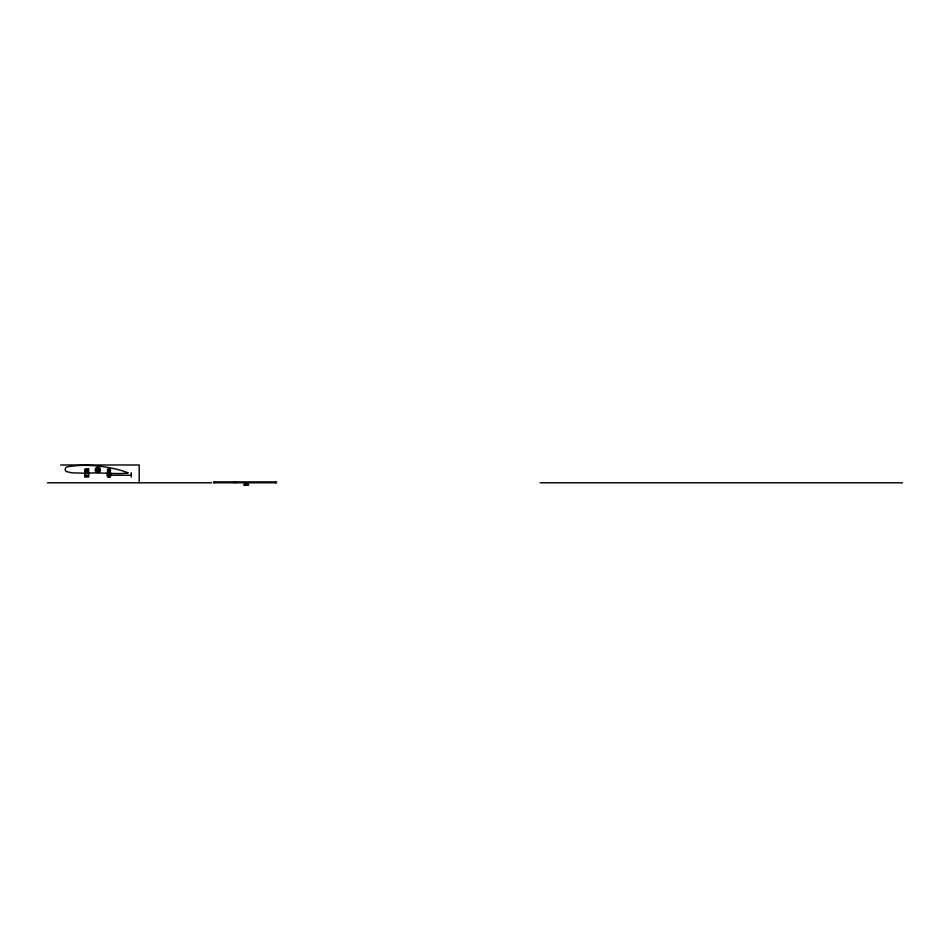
<?xml version="1.0" encoding="UTF-8"?>
<svg xmlns="http://www.w3.org/2000/svg" width="950" height="950" viewBox="0 0 950 950"><rect width="100%" height="100%" fill="white"/><g stroke="black" fill="none" stroke-linecap="round" stroke-linejoin="round"><path stroke-width="1.43" d="M86.034 473.242C82.662 467.305 92.411 470.488 86.308 473.242M87.851 470.867L86.735 471.901L85.631 470.867M87.851 473.231C100.902 472.043 115.912 474.727 128.274 472.886C111.471 466.426 86.593 463.291 67.141 466.889A2.577 2.577 0 0 0 66.369 471.58L71.891 472.839L85.619 473.242M60.634 464.989L139.199 464.989L139.199 482.79M84.847 472.34L88.623 472.34M107.54 472.34L110.426 472.34M84.847 472.684L88.623 472.684M107.54 472.684L110.426 472.684M84.847 472.708L88.623 472.708M107.54 472.708L110.426 472.708M84.847 473.492L88.623 473.492M107.54 473.492L110.426 473.492M110.461 475.238L131.231 475.238M84.847 475.38L88.623 475.38M107.54 475.38L110.426 475.38M84.847 475.736L88.623 475.736M107.54 475.736L110.426 475.736M213.477 481.899L276.557 481.899M47.5 482.79L211.612 482.79M213.477 482.79L276.557 482.79M540.028 482.79L902.5 482.79M243.497 485.011L248.817 485.011M275.666 481.899L275.666 482.79M247.701 482.79L247.701 485.011M246.929 482.79L246.929 485.011M245.385 482.79L245.385 485.011M244.625 482.79L244.625 485.011M236.146 481.899L236.146 482.79M233.926 481.899L233.926 482.79M214.676 481.899L214.676 482.79M131.231 472.684L131.231 477.126M109.725 473.29A1.781 1.781 0 0 1 110.473 475.867A1.781 1.781 0 0 1 107.813 476.247A1.781 1.781 0 0 1 107.813 473.563M97.078 469.846C98.966 472.364 98.681 467.246 97.102 469.739M107.979 470.725C108.668 473.314 111.862 469.383 108.561 471.699C106.958 469.157 112.231 469.775 107.979 470.701M97.09 468.564L96.318 469.906L97.09 471.236L98.634 471.236L99.394 469.906L98.634 468.564L97.09 468.564M88.623 469.015L84.847 469.015L84.847 477.054L88.623 477.054L88.623 469.015M110.426 469.015L107.54 469.015L107.54 477.054L110.426 477.054L110.426 469.015M96.52 472.209A2.672 2.672 0 0 0 100.522 469.906A2.672 2.672 0 0 0 96.52 467.59A2.672 2.672 0 0 0 96.52 472.209M86.011 472.043A1.449 1.449 0 0 0 88.184 470.796A1.449 1.449 0 0 0 86.011 469.537A1.449 1.449 0 0 0 86.011 472.043"/></g></svg>
